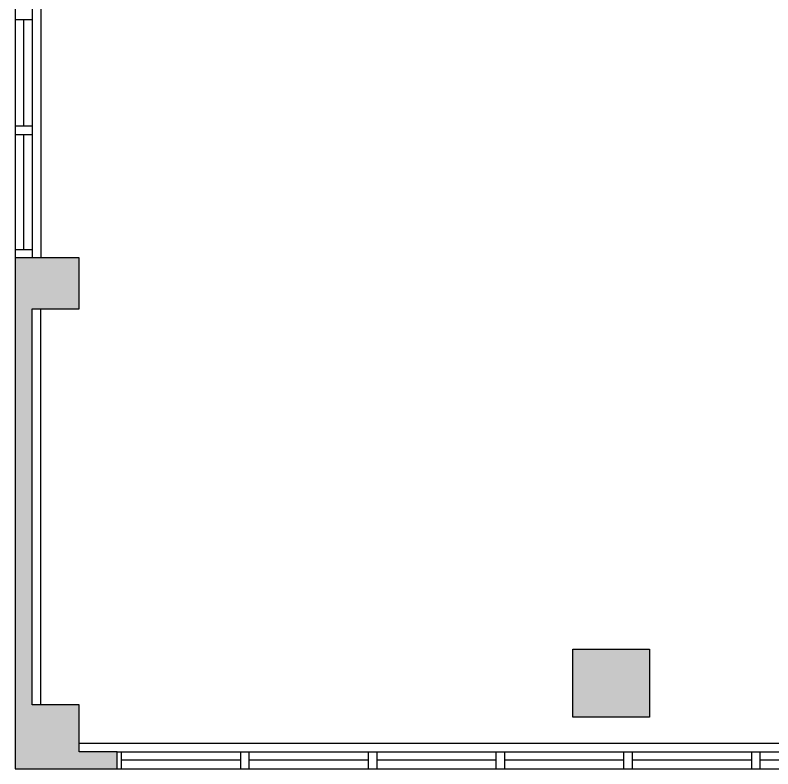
# Model space of a CAD drawing. Extents: x -899 to 851, y -1109 to 411.
# Drawn here: x -668.3 to -312.4, y -1108.5 to -754.5 of the extents above; entities that cross this region are included whole.
import ezdxf

# ---------------------------------------------------------------- set-up
doc = ezdxf.new("R2010")
doc.units = 0
doc.header["$LTSCALE"] = 24
doc.header["$MEASUREMENT"] = 0
for name, color, linetype in [('ARWALL', 7, 'CONTINUOUS'), ('ARWALLTEX', 92, 'CONTINUOUS'), ('ARWINDOW', 2, 'CONTINUOUS'), ('COLUMN', 92, 'CONTINUOUS')]:
    doc.layers.add(name, color=color, linetype=linetype)

msp = doc.modelspace()

# ---------------------------------------------------------------- linework, layer by layer
at = {"layer": 'ARWALL'}
for p, q in [((-668.31, -868.51), (-668.31, -1108.51)), ((-638.31, -868.51), (-668.31, -868.51)), ((-638.31, -868.51), (-668.31, -868.51)), ((-668.31, -868.51), (-668.31, -1108.51)), ((-638.31, -892.51), (-638.31, -868.51)), ((-638.31, -892.51), (-638.31, -868.51)), ((-660.31, -892.51), (-638.31, -892.51)), ((-660.31, -1078.51), (-660.31, -892.51)), ((-660.31, -892.51), (-638.31, -892.51)), ((-660.31, -1078.51), (-660.31, -892.51)), ((-638.31, -1078.51), (-660.31, -1078.51)), ((-638.31, -1078.51), (-660.31, -1078.51)), ((-638.31, -1100.51), (-638.31, -1078.51)), ((-638.31, -1100.51), (-638.31, -1078.51)), ((-620.31, -1100.51), (-638.31, -1100.51)), ((-620.31, -1100.51), (-638.31, -1100.51)), ((-620.31, -1108.51), (-620.31, -1100.51)), ((-620.31, -1108.51), (-620.31, -1100.51)), ((-668.31, -1108.51), (-620.31, -1108.51)), ((-668.31, -1108.51), (-620.31, -1108.51))]:
    msp.add_line(p, q, dxfattribs=at)
at = {"layer": 'ARWALLTEX'}
for points in [[(-668.31, -868.51), (-668.31, -1108.51), (-660.31, -892.51), (-660.31, -1078.51)], [(-668.31, -868.51), (-638.31, -868.51), (-660.31, -892.51), (-638.31, -892.51)], [(-668.31, -868.51), (-638.31, -868.51), (-660.31, -892.51), (-638.31, -892.51)], [(-668.31, -868.51), (-668.31, -1108.51), (-660.31, -892.51), (-660.31, -1078.51)], [(-660.31, -1078.51), (-638.31, -1078.51), (-668.31, -1108.51), (-638.31, -1100.51)], [(-660.31, -1078.51), (-638.31, -1078.51), (-668.31, -1108.51), (-638.31, -1100.51)], [(-620.31, -1100.51), (-638.31, -1100.51), (-620.31, -1108.51), (-668.31, -1108.51)], [(-620.31, -1100.51), (-638.31, -1100.51), (-620.31, -1108.51), (-668.31, -1108.51)]]:
    msp.add_solid(points, dxfattribs=at)
at = {"layer": 'ARWINDOW'}
for p, q in [((-668.31, -694.51), (-668.31, -868.51)), ((-660.31, -694.51), (-660.31, -868.51)), ((-656.31, -694.51), (-656.31, -868.51)), ((-668.31, -756.51), (-660.31, -756.51)), ((-664.31, -806.51), (-664.31, -756.51)), ((-668.31, -806.51), (-660.31, -806.51)), ((-668.31, -810.51), (-660.31, -810.51)), ((-664.31, -864.51), (-664.31, -810.51)), ((-668.31, -864.51), (-660.31, -864.51)), ((-656.31, -1078.51), (-656.31, -892.51)), ((-638.31, -1096.51), (399.69, -1096.51)), ((-620.31, -1100.51), (399.69, -1100.51)), ((-618.31, -1108.51), (-618.31, -1100.51)), ((-562.31, -1108.51), (-562.31, -1100.51)), ((-558.31, -1108.51), (-558.31, -1100.51)), ((-502.31, -1108.51), (-502.31, -1100.51)), ((-498.31, -1108.51), (-498.31, -1100.51)), ((-442.31, -1108.51), (-442.31, -1100.51)), ((-438.31, -1108.51), (-438.31, -1100.51)), ((-382.31, -1108.51), (-382.31, -1100.51)), ((-378.31, -1108.51), (-378.31, -1100.51)), ((-322.31, -1108.51), (-322.31, -1100.51)), ((-318.31, -1108.51), (-318.31, -1100.51)), ((-562.31, -1104.51), (-618.31, -1104.51)), ((-502.31, -1104.51), (-558.31, -1104.51)), ((-442.31, -1104.51), (-498.31, -1104.51)), ((-382.31, -1104.51), (-438.31, -1104.51)), ((-322.31, -1104.51), (-378.31, -1104.51)), ((-262.31, -1104.51), (-318.31, -1104.51)), ((-620.31, -1108.51), (399.69, -1108.51))]:
    msp.add_line(p, q, dxfattribs=at)
at = {"layer": 'COLUMN'}
msp.add_lwpolyline([(-370.31, -1084.29), (-406.31, -1084.29), (-406.31, -1052.29), (-370.31, -1052.29)], close=True, dxfattribs=at)
msp.add_solid([(-406.31, -1052.29), (-406.31, -1084.29), (-370.31, -1052.29), (-370.31, -1084.29)], dxfattribs=at)

doc.saveas('drawing.dxf')
